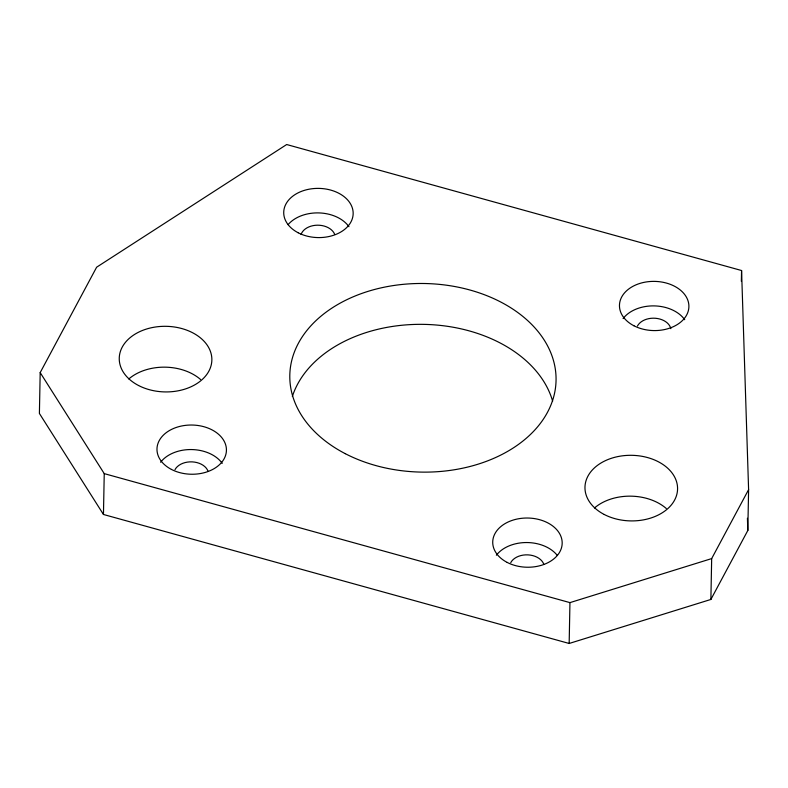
<?xml version="1.0" encoding="UTF-8"?>
<svg xmlns="http://www.w3.org/2000/svg" width="788" height="788" viewBox="0 0 788 788"><rect width="100%" height="100%" fill="white"/><g stroke="black" fill="none" stroke-linecap="round" stroke-linejoin="round"><path stroke-width="1.18" d="M40.188 372.606L39.4 413.454L103.455 514.475L569.163 643.471L710.884 599.451L747.812 530.491L748.6 489.634L741.567 270.52L286.684 144.529L96.628 267.211L40.188 372.606L104.243 473.627L103.455 514.475M569.163 643.471L569.951 602.623L711.672 558.594L748.6 489.634M710.884 599.451L711.672 558.594M741.36 281.336L741.567 270.52M104.243 473.627L569.951 602.623M747.418 518.248L747.812 530.491M301.065 234.489A17.366 12.303 1.1 0 1 317.475 225.191A17.366 12.303 1.1 0 1 334.604 234.144M637.462 325.996A17.366 12.303 1.1 0 1 655.429 318.263A17.366 12.303 1.1 0 1 670.844 328.665M510.732 562.642A17.366 12.303 1.1 0 1 527.94 554.87A17.366 12.303 1.1 0 1 543.809 564.267M174.985 469.648A17.366 12.303 1.1 0 1 192.203 461.876A17.366 12.303 1.1 0 1 208.062 471.273M292.348 396.492A133.142 94.304 1.1 0 1 423.747 324.37A133.142 94.304 1.1 0 1 552.634 401.19M288.093 224.649A34.731 24.605 1.1 0 1 319.14 212.918A34.731 24.605 1.1 0 1 348.956 226.698M623.091 318.579A34.731 24.605 1.1 0 1 654.119 305.892A34.731 24.605 1.1 0 1 684.703 319.692M496.361 555.235A34.731 24.605 1.1 0 1 526.64 542.538A34.731 24.605 1.1 0 1 557.264 555.392M160.624 462.241A34.731 24.605 1.1 0 1 191.651 449.554A34.731 24.605 1.1 0 1 222.236 463.354M128.789 378.979A46.305 32.8 1.1 0 1 200.595 379.521M594.497 507.974A46.305 32.8 1.1 0 1 666.303 508.516M345.292 453.681A133.142 94.304 1.1 0 0 555.412 388.405A133.142 94.304 1.1 0 0 368.114 291.333A133.142 94.304 1.1 0 0 345.292 453.681M171.449 469.431A34.731 24.605 1.1 0 0 226.264 452.401A34.731 24.605 1.1 0 0 177.398 427.076A34.731 24.605 1.1 0 0 171.449 469.431M298.179 232.775A34.731 24.605 1.1 0 0 352.994 215.754A34.731 24.605 1.1 0 0 304.129 190.43A34.731 24.605 1.1 0 0 298.179 232.775M633.916 325.769A34.731 24.605 1.1 0 0 688.732 308.748A34.731 24.605 1.1 0 0 639.876 283.424A34.731 24.605 1.1 0 0 633.916 325.769M507.196 562.425A34.731 24.605 1.1 0 0 562.011 545.394A34.731 24.605 1.1 0 0 513.146 520.07A34.731 24.605 1.1 0 0 507.196 562.425M138.55 385.509A46.305 32.8 1.1 0 0 211.637 362.805A46.305 32.8 1.1 0 0 146.489 329.039A46.305 32.8 1.1 0 0 138.55 385.509M604.258 514.495A46.305 32.8 1.1 0 0 677.345 491.801A46.305 32.8 1.1 0 0 612.197 458.035A46.305 32.8 1.1 0 0 604.258 514.495"/></g></svg>
